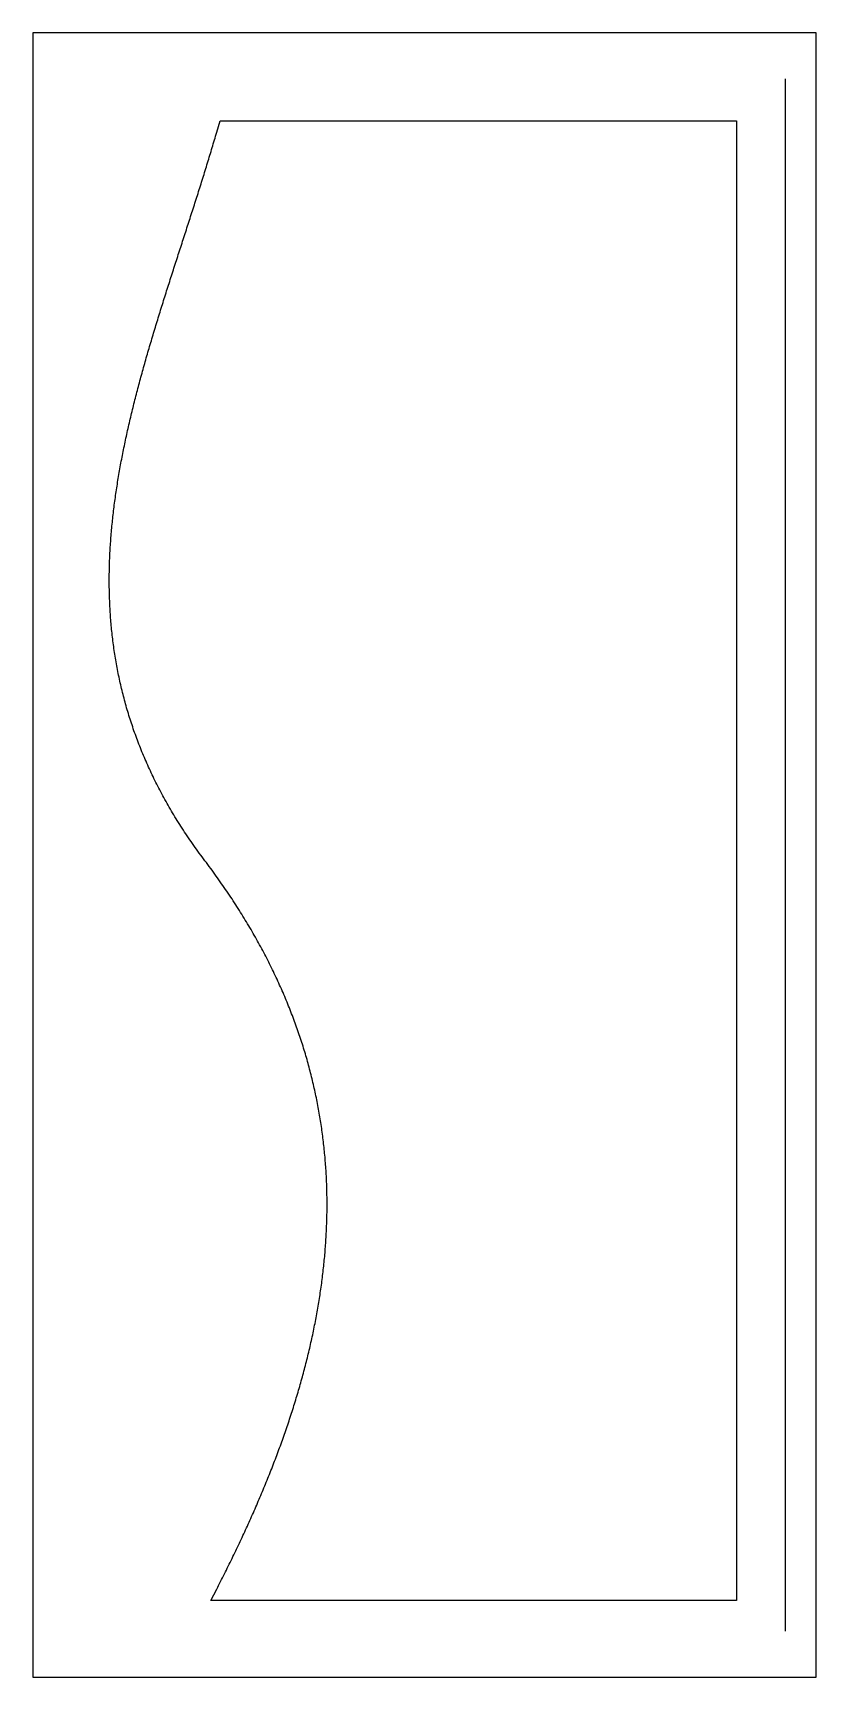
# Model space of a CAD drawing. Header units: millimetres. Extents: x 0 to 205, y 0 to 430.
import ezdxf

# ---------------------------------------------------------------- set-up
doc = ezdxf.new("R2010")
doc.units = ezdxf.units.MM
for name, color, linetype in [('CUT_P05_MAPLE', 3, 'CONTINUOUS'), ('REF_GRAIN', 8, 'CONTINUOUS'), ('REF_STOCK', 8, 'CONTINUOUS')]:
    doc.layers.add(name, color=color, linetype=linetype)

msp = doc.modelspace()

# ---------------------------------------------------------------- linework, layer by layer
at = {"layer": 'CUT_P05_MAPLE'}
msp.add_lwpolyline([(46.563897, 20), (48.11142, 23), (48.368917, 23.5), (48.625563, 24), (48.881354, 24.5), (49.136286, 25), (49.390355, 25.5), (49.643556, 26), (49.895884, 26.5), (50.147336, 27), (50.397907, 27.5), (50.647593, 28), (50.89639, 28.5), (51.144293, 29), (51.391297, 29.5), (51.637399, 30), (51.882594, 30.5), (52.126879, 31), (52.370247, 31.5), (52.612696, 32), (52.85422, 32.5), (53.094816, 33), (53.33448, 33.5), (53.573206, 34), (53.810991, 34.5), (54.047829, 35), (54.283718, 35.5), (54.518652, 36), (54.752628, 36.5), (54.98564, 37), (55.217685, 37.5), (55.448758, 38), (55.678855, 38.5), (55.907971, 39), (56.136103, 39.5), (56.363246, 40), (56.589395, 40.5), (56.814546, 41), (57.038696, 41.5), (57.261838, 42), (57.48397, 42.5), (57.705087, 43), (57.925185, 43.5), (58.144259, 44), (58.362304, 44.5), (58.579317, 45), (58.795294, 45.5), (59.010229, 46), (59.224119, 46.5), (59.436959, 47), (59.648746, 47.5), (59.859473, 48), (60.069138, 48.5), (60.277736, 49), (60.485263, 49.5), (60.691713, 50), (60.897084, 50.5), (61.10137, 51), (61.304568, 51.5), (61.506672, 52), (61.70768, 52.5), (61.907585, 53), (62.106384, 53.5), (62.304073, 54), (62.500648, 54.5), (62.696103, 55), (62.890435, 55.5), (63.083639, 56), (63.275711, 56.5), (63.466647, 57), (63.656442, 57.5), (63.845092, 58), (64.032592, 58.5), (64.218939, 59), (64.404128, 59.5), (64.588155, 60), (64.771014, 60.5), (64.952703, 61), (65.133217, 61.5), (65.312551, 62), (65.490701, 62.5), (65.667662, 63), (65.843431, 63.5), (66.018003, 64), (66.191373, 64.5), (66.363538, 65), (66.534493, 65.5), (66.704233, 66), (66.872755, 66.5), (67.040054, 67), (67.206126, 67.5), (67.370966, 68), (67.53457, 68.5), (67.696933, 69), (67.858052, 69.5), (68.017922, 70), (68.176539, 70.5), (68.333898, 71), (68.489995, 71.5), (68.644826, 72), (68.798386, 72.5), (68.950671, 73), (69.101677, 73.5), (69.251399, 74), (69.399834, 74.5), (69.546976, 75), (69.692821, 75.5), (69.837366, 76), (69.980605, 76.5), (70.122535, 77), (70.263151, 77.5), (70.402448, 78), (70.540423, 78.5), (70.677071, 79), (70.812387, 79.5), (70.946369, 80), (71.07901, 80.5), (71.210307, 81), (71.340255, 81.5), (71.46885, 82), (71.596089, 82.5), (71.721965, 83), (71.846476, 83.5), (71.969616, 84), (72.091382, 84.5), (72.211769, 85), (72.330773, 85.5), (72.448389, 86), (72.564613, 86.5), (72.679441, 87), (72.792869, 87.5), (72.904891, 88), (73.015505, 88.5), (73.124705, 89), (73.232487, 89.5), (73.338846, 90), (73.44378, 90.5), (73.547282, 91), (73.649349, 91.5), (73.749977, 92), (73.849161, 92.5), (73.946896, 93), (74.043179, 93.5), (74.138005, 94), (74.23137, 94.5), (74.32327, 95), (74.4137, 95.5), (74.502655, 96), (74.590132, 96.5), (74.676126, 97), (74.760633, 97.5), (74.843648, 98), (74.925168, 98.5), (75.005187, 99), (75.083702, 99.5), (75.160709, 100), (75.236201, 100.5), (75.310177, 101), (75.382631, 101.5), (75.453558, 102), (75.522955, 102.5), (75.590817, 103), (75.65714, 103.5), (75.72192, 104), (75.785152, 104.5), (75.846831, 105), (75.906954, 105.5), (75.965517, 106), (76.022514, 106.5), (76.077942, 107), (76.131796, 107.5), (76.184072, 108), (76.234765, 108.5), (76.283872, 109), (76.331387, 109.5), (76.377307, 110), (76.421628, 110.5), (76.464344, 111), (76.505451, 111.5), (76.544946, 112), (76.582824, 112.5), (76.619081, 113), (76.653711, 113.5), (76.686712, 114), (76.718078, 114.5), (76.747806, 115), (76.77589, 115.5), (76.802327, 116), (76.827112, 116.5), (76.850241, 117), (76.87171, 117.5), (76.891514, 118), (76.909649, 118.5), (76.92611, 119), (76.940894, 119.5), (76.953995, 120), (76.965411, 120.5), (76.975135, 121), (76.983165, 121.5), (76.989495, 122), (76.994121, 122.5), (76.997039, 123), (76.998245, 123.5), (76.997735, 124), (76.995503, 124.5), (76.991546, 125), (76.985859, 125.5), (76.978438, 126), (76.969278, 126.5), (76.958376, 127), (76.945727, 127.5), (76.931327, 128), (76.915171, 128.5), (76.897255, 129), (76.877574, 129.5), (76.856125, 130), (76.832903, 130.5), (76.807904, 131), (76.781123, 131.5), (76.752555, 132), (76.722198, 132.5), (76.690046, 133), (76.656095, 133.5), (76.62034, 134), (76.582778, 134.5), (76.543404, 135), (76.502213, 135.5), (76.459202, 136), (76.414366, 136.5), (76.367701, 137), (76.319202, 137.5), (76.268864, 138), (76.216685, 138.5), (76.162659, 139), (76.106782, 139.5), (76.04905, 140), (75.989458, 140.5), (75.928002, 141), (75.864678, 141.5), (75.799481, 142), (75.732407, 142.5), (75.663452, 143), (75.592612, 143.5), (75.519881, 144), (75.445256, 144.5), (75.368733, 145), (75.290306, 145.5), (75.209973, 146), (75.127727, 146.5), (75.043566, 147), (74.957485, 147.5), (74.869479, 148), (74.779544, 148.5), (74.687675, 149), (74.593869, 149.5), (74.498122, 150), (74.400428, 150.5), (74.300783, 151), (74.199183, 151.5), (74.095625, 152), (73.990102, 152.5), (73.882612, 153), (73.773149, 153.5), (73.66171, 154), (73.54829, 154.5), (73.432885, 155), (73.315491, 155.5), (73.196102, 156), (73.074715, 156.5), (72.951326, 157), (72.825929, 157.5), (72.698522, 158), (72.569099, 158.5), (72.437656, 159), (72.304189, 159.5), (72.168693, 160), (72.031164, 160.5), (71.891599, 161), (71.749991, 161.5), (71.606338, 162), (71.460635, 162.5), (71.312877, 163), (71.16306, 163.5), (71.011181, 164), (70.857233, 164.5), (70.701214, 165), (70.543118, 165.5), (70.382942, 166), (70.220682, 166.5), (70.056332, 167), (69.889888, 167.5), (69.721347, 168), (69.550703, 168.5), (69.377954, 169), (69.203093, 169.5), (69.026117, 170), (68.847021, 170.5), (68.665802, 171), (68.482455, 171.5), (68.296975, 172), (68.109358, 172.5), (67.9196, 173), (67.727697, 173.5), (67.533644, 174), (67.337437, 174.5), (67.139071, 175), (66.938543, 175.5), (66.735847, 176), (66.53098, 176.5), (66.323937, 177), (66.114714, 177.5), (65.903307, 178), (65.68971, 178.5), (65.473921, 179), (65.255934, 179.5), (65.035746, 180), (64.813351, 180.5), (64.588746, 181), (64.361926, 181.5), (64.132887, 182), (63.901625, 182.5), (63.668134, 183), (63.432412, 183.5), (63.194453, 184), (62.954254, 184.5), (62.71181, 185), (62.467116, 185.5), (62.220168, 186), (61.970962, 186.5), (61.719494, 187), (61.465759, 187.5), (61.209753, 188), (60.951472, 188.5), (60.690911, 189), (60.428066, 189.5), (60.162932, 190), (59.895506, 190.5), (59.625782, 191), (59.353758, 191.5), (59.079427, 192), (58.802787, 192.5), (58.523832, 193), (58.242558, 193.5), (57.958962, 194), (57.673038, 194.5), (57.384782, 195), (57.09419, 195.5), (56.801258, 196), (56.505981, 196.5), (56.208355, 197), (55.908376, 197.5), (55.606039, 198), (55.301341, 198.5), (54.994275, 199), (54.684839, 199.5), (54.373028, 200), (54.058838, 200.5), (53.742264, 201), (53.423302, 201.5), (53.101948, 202), (52.778197, 202.5), (52.452045, 203), (52.123488, 203.5), (51.792521, 204), (51.45914, 204.5), (51.123341, 205), (50.785119, 205.5), (50.44447, 206), (50.10139, 206.5), (49.755874, 207), (49.407918, 207.5), (49.057518, 208), (48.704669, 208.5), (48.349368, 209), (47.991609, 209.5), (47.631388, 210), (47.268701, 210.5), (46.903544, 211), (46.535913, 211.5), (46.165802, 212), (45.793208, 212.5), (45.418127, 213), (45.040554, 213.5), (44.663403, 214), (44.289583, 214.5), (43.919086, 215), (43.5519, 215.5), (43.188016, 216), (42.827422, 216.5), (42.470109, 217), (42.116066, 217.5), (41.765282, 218), (41.417749, 218.5), (41.073454, 219), (40.732388, 219.5), (40.394541, 220), (40.059902, 220.5), (39.728461, 221), (39.400208, 221.5), (39.075132, 222), (38.753222, 222.5), (38.43447, 223), (38.118863, 223.5), (37.806393, 224), (37.497048, 224.5), (37.190818, 225), (36.887693, 225.5), (36.587663, 226), (36.290717, 226.5), (35.996845, 227), (35.706037, 227.5), (35.418282, 228), (35.13357, 228.5), (34.851891, 229), (34.573234, 229.5), (34.297589, 230), (34.024945, 230.5), (33.755293, 231), (33.488622, 231.5), (33.224922, 232), (32.964182, 232.5), (32.706392, 233), (32.451542, 233.5), (32.199621, 234), (31.950619, 234.5), (31.704526, 235), (31.461331, 235.5), (31.221024, 236), (30.983595, 236.5), (30.749034, 237), (30.517329, 237.5), (30.288471, 238), (30.06245, 238.5), (29.839255, 239), (29.618875, 239.5), (29.401301, 240), (29.186523, 240.5), (28.974528, 241), (28.765309, 241.5), (28.558853, 242), (28.355151, 242.5), (28.154193, 243), (27.955968, 243.5), (27.760466, 244), (27.567676, 244.5), (27.377588, 245), (27.190193, 245.5), (27.005478, 246), (26.823435, 246.5), (26.644053, 247), (26.467321, 247.5), (26.29323, 248), (26.121768, 248.5), (25.952926, 249), (25.786693, 249.5), (25.623059, 250), (25.462013, 250.5), (25.303546, 251), (25.147647, 251.5), (24.994305, 252), (24.843511, 252.5), (24.695253, 253), (24.549522, 253.5), (24.406307, 254), (24.265599, 254.5), (24.127385, 255), (23.991658, 255.5), (23.858405, 256), (23.727616, 256.5), (23.599282, 257), (23.473392, 257.5), (23.349936, 258), (23.228903, 258.5), (23.110283, 259), (22.994065, 259.5), (22.88024, 260), (22.768797, 260.5), (22.659726, 261), (22.553016, 261.5), (22.448657, 262), (22.346639, 262.5), (22.246951, 263), (22.149583, 263.5), (22.054525, 264), (21.961766, 264.5), (21.871296, 265), (21.783105, 265.5), (21.697182, 266), (21.613518, 266.5), (21.532101, 267), (21.452922, 267.5), (21.37597, 268), (21.301234, 268.5), (21.228705, 269), (21.158372, 269.5), (21.090225, 270), (21.024253, 270.5), (20.960447, 271), (20.898795, 271.5), (20.839288, 272), (20.781915, 272.5), (20.726665, 273), (20.673529, 273.5), (20.622497, 274), (20.573557, 274.5), (20.5267, 275), (20.481914, 275.5), (20.439191, 276), (20.398519, 276.5), (20.359889, 277), (20.323289, 277.5), (20.28871, 278), (20.256141, 278.5), (20.225572, 279), (20.196993, 279.5), (20.170392, 280), (20.145761, 280.5), (20.123088, 281), (20.102364, 281.5), (20.083577, 282), (20.066718, 282.5), (20.051776, 283), (20.038741, 283.5), (20.027603, 284), (20.018351, 284.5), (20.010975, 285), (20.005465, 285.5), (20.00181, 286), (20, 286.5), (20.000025, 287), (20.001874, 287.5), (20.005536, 288), (20.011003, 288.5), (20.018263, 289), (20.027306, 289.5), (20.038121, 290), (20.050699, 290.5), (20.065029, 291), (20.081101, 291.5), (20.098904, 292), (20.118428, 292.5), (20.139663, 293), (20.162598, 293.5), (20.187223, 294), (20.213528, 294.5), (20.241503, 295), (20.271136, 295.5), (20.302418, 296), (20.335339, 296.5), (20.369888, 297), (20.406054, 297.5), (20.443828, 298), (20.483199, 298.5), (20.524157, 299), (20.566691, 299.5), (20.610792, 300), (20.656448, 300.5), (20.70365, 301), (20.752386, 301.5), (20.802648, 302), (20.854424, 302.5), (20.907705, 303), (20.962479, 303.5), (21.018736, 304), (21.076467, 304.5), (21.135661, 305), (21.196307, 305.5), (21.258395, 306), (21.321916, 306.5), (21.386858, 307), (21.453211, 307.5), (21.520964, 308), (21.590109, 308.5), (21.660634, 309), (21.732528, 309.5), (21.805782, 310), (21.880386, 310.5), (21.956328, 311), (22.033599, 311.5), (22.112188, 312), (22.192086, 312.5), (22.27328, 313), (22.355762, 313.5), (22.439521, 314), (22.524547, 314.5), (22.610829, 315), (22.698357, 315.5), (22.787121, 316), (22.877109, 316.5), (22.968313, 317), (23.060722, 317.5), (23.154325, 318), (23.249112, 318.5), (23.345072, 319), (23.442196, 319.5), (23.540473, 320), (23.639893, 320.5), (23.740445, 321), (23.842119, 321.5), (23.944904, 322), (24.048792, 322.5), (24.15377, 323), (24.259829, 323.5), (24.366958, 324), (24.475148, 324.5), (24.584387, 325), (24.694665, 325.5), (24.805973, 326), (24.918299, 326.5), (25.031634, 327), (25.145967, 327.5), (25.261288, 328), (25.377586, 328.5), (25.494852, 329), (25.613074, 329.5), (25.732243, 330), (25.852347, 330.5), (25.973378, 331), (26.095324, 331.5), (26.218175, 332), (26.341921, 332.5), (26.466552, 333), (26.592057, 333.5), (26.718426, 334), (26.845648, 334.5), (26.973713, 335), (27.102611, 335.5), (27.232332, 336), (27.362865, 336.5), (27.4942, 337), (27.626326, 337.5), (27.759234, 338), (27.892913, 338.5), (28.027352, 339), (28.162541, 339.5), (28.298471, 340), (28.435129, 340.5), (28.572508, 341), (28.710595, 341.5), (28.84938, 342), (28.988855, 342.5), (29.129006, 343), (29.269826, 343.5), (29.411303, 344), (29.553427, 344.5), (29.696187, 345), (29.839574, 345.5), (29.983577, 346), (30.128186, 346.5), (30.273389, 347), (30.419178, 347.5), (30.565542, 348), (30.71247, 348.5), (30.859952, 349), (31.007977, 349.5), (31.156536, 350), (31.305618, 350.5), (31.455213, 351), (31.60531, 351.5), (31.755899, 352), (31.90697, 352.5), (32.058512, 353), (32.210516, 353.5), (32.36297, 354), (32.515864, 354.5), (32.669189, 355), (32.822933, 355.5), (32.977087, 356), (33.13164, 356.5), (33.286582, 357), (33.441902, 357.5), (33.597591, 358), (33.753637, 358.5), (33.91003, 359), (34.066761, 359.5), (34.223819, 360), (34.381193, 360.5), (34.538873, 361), (34.696849, 361.5), (34.855111, 362), (35.013647, 362.5), (35.172449, 363), (35.331505, 363.5), (35.490805, 364), (35.65034, 364.5), (35.810097, 365), (35.970068, 365.5), (36.130242, 366), (36.290608, 366.5), (36.451157, 367), (36.611878, 367.5), (36.77276, 368), (36.933793, 368.5), (37.094967, 369), (37.256272, 369.5), (37.417697, 370), (37.579232, 370.5), (37.740867, 371), (37.902591, 371.5), (38.064394, 372), (38.226266, 372.5), (38.388195, 373), (38.550173, 373.5), (38.712189, 374), (38.874232, 374.5), (39.036291, 375), (39.198358, 375.5), (39.360421, 376), (39.522469, 376.5), (39.684494, 377), (39.846484, 377.5), (40.008429, 378), (40.170318, 378.5), (40.332142, 379), (40.49389, 379.5), (40.655552, 380), (40.817117, 380.5), (40.978575, 381), (41.139916, 381.5), (41.301129, 382), (41.462204, 382.5), (41.623131, 383), (41.7839, 383.5), (41.9445, 384), (42.10492, 384.5), (42.265151, 385), (42.425182, 385.5), (42.585002, 386), (42.744602, 386.5), (42.903972, 387), (43.0631, 387.5), (43.221976, 388), (43.380591, 388.5), (43.538934, 389), (43.696994, 389.5), (43.854761, 390), (44.012225, 390.5), (44.169375, 391), (44.326202, 391.5), (44.482695, 392), (44.638843, 392.5), (44.794636, 393), (44.950064, 393.5), (45.105117, 394), (45.259784, 394.5), (45.414054, 395), (45.567919, 395.5), (45.721366, 396), (45.874387, 396.5), (46.02697, 397), (46.179105, 397.5), (46.330782, 398), (46.481991, 398.5), (46.632721, 399), (46.782962, 399.5), (46.932704, 400), (47.081936, 400.5), (47.230648, 401), (47.378829, 401.5), (47.52647, 402), (47.67356, 402.5), (47.820088, 403), (47.966045, 403.5), (48.11142, 404), (48.981902, 407), (184.182286, 407), (184.182286, 404), (184.182286, 403.5), (184.182286, 403), (184.182286, 402.5), (184.182286, 402), (184.182286, 401.5), (184.182286, 401), (184.182286, 400.5), (184.182286, 400), (184.182286, 399.5), (184.182286, 399), (184.182286, 398.5), (184.182286, 398), (184.182286, 397.5), (184.182286, 397), (184.182286, 396.5), (184.182286, 396), (184.182286, 395.5), (184.182286, 395), (184.182286, 394.5), (184.182286, 394), (184.182286, 393.5), (184.182286, 393), (184.182286, 392.5), (184.182286, 392), (184.182286, 391.5), (184.182286, 391), (184.182286, 390.5), (184.182286, 390), (184.182286, 389.5), (184.182286, 389), (184.182286, 388.5), (184.182286, 388), (184.182286, 387.5), (184.182286, 387), (184.182286, 386.5), (184.182286, 386), (184.182286, 385.5), (184.182286, 385), (184.182286, 384.5), (184.182286, 384), (184.182286, 383.5), (184.182286, 383), (184.182286, 382.5), (184.182286, 382), (184.182286, 381.5), (184.182286, 381), (184.182286, 380.5), (184.182286, 380), (184.182286, 379.5), (184.182286, 379), (184.182286, 378.5), (184.182286, 378), (184.182286, 377.5), (184.182286, 377), (184.182286, 376.5), (184.182286, 376), (184.182286, 375.5), (184.182286, 375), (184.182286, 374.5), (184.182286, 374), (184.182286, 373.5), (184.182286, 373), (184.182286, 372.5), (184.182286, 372), (184.182286, 371.5), (184.182286, 371), (184.182286, 370.5), (184.182286, 370), (184.182286, 369.5), (184.182286, 369), (184.182286, 368.5), (184.182286, 368), (184.182286, 367.5), (184.182286, 367), (184.182286, 366.5), (184.182286, 366), (184.182286, 365.5), (184.182286, 365), (184.182286, 364.5), (184.182286, 364), (184.182286, 363.5), (184.182286, 363), (184.182286, 362.5), (184.182286, 362), (184.182286, 361.5), (184.182286, 361), (184.182286, 360.5), (184.182286, 360), (184.182286, 359.5), (184.182286, 359), (184.182286, 358.5), (184.182286, 358), (184.182286, 357.5), (184.182286, 357), (184.182286, 356.5), (184.182286, 356), (184.182286, 355.5), (184.182286, 355), (184.182286, 354.5), (184.182286, 354), (184.182286, 353.5), (184.182286, 353), (184.182286, 352.5), (184.182286, 352), (184.182286, 351.5), (184.182286, 351), (184.182286, 350.5), (184.182286, 350), (184.182286, 349.5), (184.182286, 349), (184.182286, 348.5), (184.182286, 348), (184.182286, 347.5), (184.182286, 347), (184.182286, 346.5), (184.182286, 346), (184.182286, 345.5), (184.182286, 345), (184.182286, 344.5), (184.182286, 344), (184.182286, 343.5), (184.182286, 343), (184.182286, 342.5), (184.182286, 342), (184.182286, 341.5), (184.182286, 341), (184.182286, 340.5), (184.182286, 340), (184.182286, 339.5), (184.182286, 339), (184.182286, 338.5), (184.182286, 338), (184.182286, 337.5), (184.182286, 337), (184.182286, 336.5), (184.182286, 336), (184.182286, 335.5), (184.182286, 335), (184.182286, 334.5), (184.182286, 334), (184.182286, 333.5), (184.182286, 333), (184.182286, 332.5), (184.182286, 332), (184.182286, 331.5), (184.182286, 331), (184.182286, 330.5), (184.182286, 330), (184.182286, 329.5), (184.182286, 329), (184.182286, 328.5), (184.182286, 328), (184.182286, 327.5), (184.182286, 327), (184.182286, 326.5), (184.182286, 326), (184.182286, 325.5), (184.182286, 325), (184.182286, 324.5), (184.182286, 324), (184.182286, 323.5), (184.182286, 323), (184.182286, 322.5), (184.182286, 322), (184.182286, 321.5), (184.182286, 321), (184.182286, 320.5), (184.182286, 320), (184.182286, 319.5), (184.182286, 319), (184.182286, 318.5), (184.182286, 318), (184.182286, 317.5), (184.182286, 317), (184.182286, 316.5), (184.182286, 316), (184.182286, 315.5), (184.182286, 315), (184.182286, 314.5), (184.182286, 314), (184.182286, 313.5), (184.182286, 313), (184.182286, 312.5), (184.182286, 312), (184.182286, 311.5), (184.182286, 311), (184.182286, 310.5), (184.182286, 310), (184.182286, 309.5), (184.182286, 309), (184.182286, 308.5), (184.182286, 308), (184.182286, 307.5), (184.182286, 307), (184.182286, 306.5), (184.182286, 306), (184.182286, 305.5), (184.182286, 305), (184.182286, 304.5), (184.182286, 304), (184.182286, 303.5), (184.182286, 303), (184.182286, 302.5), (184.182286, 302), (184.182286, 301.5), (184.182286, 301), (184.182286, 300.5), (184.182286, 300), (184.182286, 299.5), (184.182286, 299), (184.182286, 298.5), (184.182286, 298), (184.182286, 297.5), (184.182286, 297), (184.182286, 296.5), (184.182286, 296), (184.182286, 295.5), (184.182286, 295), (184.182286, 294.5), (184.182286, 294), (184.182286, 293.5), (184.182286, 293), (184.182286, 292.5), (184.182286, 292), (184.182286, 291.5), (184.182286, 291), (184.182286, 290.5), (184.182286, 290), (184.182286, 289.5), (184.182286, 289), (184.182286, 288.5), (184.182286, 288), (184.182286, 287.5), (184.182286, 287), (184.182286, 286.5), (184.182286, 286), (184.182286, 285.5), (184.182286, 285), (184.182286, 284.5), (184.182286, 284), (184.182286, 283.5), (184.182286, 283), (184.182286, 282.5), (184.182286, 282), (184.182286, 281.5), (184.182286, 281), (184.182286, 280.5), (184.182286, 280), (184.182286, 279.5), (184.182286, 279), (184.182286, 278.5), (184.182286, 278), (184.182286, 277.5), (184.182286, 277), (184.182286, 276.5), (184.182286, 276), (184.182286, 275.5), (184.182286, 275), (184.182286, 274.5), (184.182286, 274), (184.182286, 273.5), (184.182286, 273), (184.182286, 272.5), (184.182286, 272), (184.182286, 271.5), (184.182286, 271), (184.182286, 270.5), (184.182286, 270), (184.182286, 269.5), (184.182286, 269), (184.182286, 268.5), (184.182286, 268), (184.182286, 267.5), (184.182286, 267), (184.182286, 266.5), (184.182286, 266), (184.182286, 265.5), (184.182286, 265), (184.182286, 264.5), (184.182286, 264), (184.182286, 263.5), (184.182286, 263), (184.182286, 262.5), (184.182286, 262), (184.182286, 261.5), (184.182286, 261), (184.182286, 260.5), (184.182286, 260), (184.182286, 259.5), (184.182286, 259), (184.182286, 258.5), (184.182286, 258), (184.182286, 257.5), (184.182286, 257), (184.182286, 256.5), (184.182286, 256), (184.182286, 255.5), (184.182286, 255), (184.182286, 254.5), (184.182286, 254), (184.182286, 253.5), (184.182286, 253), (184.182286, 252.5), (184.182286, 252), (184.182286, 251.5), (184.182286, 251), (184.182286, 250.5), (184.182286, 250), (184.182286, 249.5), (184.182286, 249), (184.182286, 248.5), (184.182286, 248), (184.182286, 247.5), (184.182286, 247), (184.182286, 246.5), (184.182286, 246), (184.182286, 245.5), (184.182286, 245), (184.182286, 244.5), (184.182286, 244), (184.182286, 243.5), (184.182286, 243), (184.182286, 242.5), (184.182286, 242), (184.182286, 241.5), (184.182286, 241), (184.182286, 240.5), (184.182286, 240), (184.182286, 239.5), (184.182286, 239), (184.182286, 238.5), (184.182286, 238), (184.182286, 237.5), (184.182286, 237), (184.182286, 236.5), (184.182286, 236), (184.182286, 235.5), (184.182286, 235), (184.182286, 234.5), (184.182286, 234), (184.182286, 233.5), (184.182286, 233), (184.182286, 232.5), (184.182286, 232), (184.182286, 231.5), (184.182286, 231), (184.182286, 230.5), (184.182286, 230), (184.182286, 229.5), (184.182286, 229), (184.182286, 228.5), (184.182286, 228), (184.182286, 227.5), (184.182286, 227), (184.182286, 226.5), (184.182286, 226), (184.182286, 225.5), (184.182286, 225), (184.182286, 224.5), (184.182286, 224), (184.182286, 223.5), (184.182286, 223), (184.182286, 222.5), (184.182286, 222), (184.182286, 221.5), (184.182286, 221), (184.182286, 220.5), (184.182286, 220), (184.182286, 219.5), (184.182286, 219), (184.182286, 218.5), (184.182286, 218), (184.182286, 217.5), (184.182286, 217), (184.182286, 216.5), (184.182286, 216), (184.182286, 215.5), (184.182286, 215), (184.182286, 214.5), (184.182286, 214), (184.182286, 213.5), (184.182286, 213), (184.182286, 212.5), (184.182286, 212), (184.182286, 211.5), (184.182286, 211), (184.182286, 210.5), (184.182286, 210), (184.182286, 209.5), (184.182286, 209), (184.182286, 208.5), (184.182286, 208), (184.182286, 207.5), (184.182286, 207), (184.182286, 206.5), (184.182286, 206), (184.182286, 205.5), (184.182286, 205), (184.182286, 204.5), (184.182286, 204), (184.182286, 203.5), (184.182286, 203), (184.182286, 202.5), (184.182286, 202), (184.182286, 201.5), (184.182286, 201), (184.182286, 200.5), (184.182286, 200), (184.182286, 199.5), (184.182286, 199), (184.182286, 198.5), (184.182286, 198), (184.182286, 197.5), (184.182286, 197), (184.182286, 196.5), (184.182286, 196), (184.182286, 195.5), (184.182286, 195), (184.182286, 194.5), (184.182286, 194), (184.182286, 193.5), (184.182286, 193), (184.182286, 192.5), (184.182286, 192), (184.182286, 191.5), (184.182286, 191), (184.182286, 190.5), (184.182286, 190), (184.182286, 189.5), (184.182286, 189), (184.182286, 188.5), (184.182286, 188), (184.182286, 187.5), (184.182286, 187), (184.182286, 186.5), (184.182286, 186), (184.182286, 185.5), (184.182286, 185), (184.182286, 184.5), (184.182286, 184), (184.182286, 183.5), (184.182286, 183), (184.182286, 182.5), (184.182286, 182), (184.182286, 181.5), (184.182286, 181), (184.182286, 180.5), (184.182286, 180), (184.182286, 179.5), (184.182286, 179), (184.182286, 178.5), (184.182286, 178), (184.182286, 177.5), (184.182286, 177), (184.182286, 176.5), (184.182286, 176), (184.182286, 175.5), (184.182286, 175), (184.182286, 174.5), (184.182286, 174), (184.182286, 173.5), (184.182286, 173), (184.182286, 172.5), (184.182286, 172), (184.182286, 171.5), (184.182286, 171), (184.182286, 170.5), (184.182286, 170), (184.182286, 169.5), (184.182286, 169), (184.182286, 168.5), (184.182286, 168), (184.182286, 167.5), (184.182286, 167), (184.182286, 166.5), (184.182286, 166), (184.182286, 165.5), (184.182286, 165), (184.182286, 164.5), (184.182286, 164), (184.182286, 163.5), (184.182286, 163), (184.182286, 162.5), (184.182286, 162), (184.182286, 161.5), (184.182286, 161), (184.182286, 160.5), (184.182286, 160), (184.182286, 159.5), (184.182286, 159), (184.182286, 158.5), (184.182286, 158), (184.182286, 157.5), (184.182286, 157), (184.182286, 156.5), (184.182286, 156), (184.182286, 155.5), (184.182286, 155), (184.182286, 154.5), (184.182286, 154), (184.182286, 153.5), (184.182286, 153), (184.182286, 152.5), (184.182286, 152), (184.182286, 151.5), (184.182286, 151), (184.182286, 150.5), (184.182286, 150), (184.182286, 149.5), (184.182286, 149), (184.182286, 148.5), (184.182286, 148), (184.182286, 147.5), (184.182286, 147), (184.182286, 146.5), (184.182286, 146), (184.182286, 145.5), (184.182286, 145), (184.182286, 144.5), (184.182286, 144), (184.182286, 143.5), (184.182286, 143), (184.182286, 142.5), (184.182286, 142), (184.182286, 141.5), (184.182286, 141), (184.182286, 140.5), (184.182286, 140), (184.182286, 139.5), (184.182286, 139), (184.182286, 138.5), (184.182286, 138), (184.182286, 137.5), (184.182286, 137), (184.182286, 136.5), (184.182286, 136), (184.182286, 135.5), (184.182286, 135), (184.182286, 134.5), (184.182286, 134), (184.182286, 133.5), (184.182286, 133), (184.182286, 132.5), (184.182286, 132), (184.182286, 131.5), (184.182286, 131), (184.182286, 130.5), (184.182286, 130), (184.182286, 129.5), (184.182286, 129), (184.182286, 128.5), (184.182286, 128), (184.182286, 127.5), (184.182286, 127), (184.182286, 126.5), (184.182286, 126), (184.182286, 125.5), (184.182286, 125), (184.182286, 124.5), (184.182286, 124), (184.182286, 123.5), (184.182286, 123), (184.182286, 122.5), (184.182286, 122), (184.182286, 121.5), (184.182286, 121), (184.182286, 120.5), (184.182286, 120), (184.182286, 119.5), (184.182286, 119), (184.182286, 118.5), (184.182286, 118), (184.182286, 117.5), (184.182286, 117), (184.182286, 116.5), (184.182286, 116), (184.182286, 115.5), (184.182286, 115), (184.182286, 114.5), (184.182286, 114), (184.182286, 113.5), (184.182286, 113), (184.182286, 112.5), (184.182286, 112), (184.182286, 111.5), (184.182286, 111), (184.182286, 110.5), (184.182286, 110), (184.182286, 109.5), (184.182286, 109), (184.182286, 108.5), (184.182286, 108), (184.182286, 107.5), (184.182286, 107), (184.182286, 106.5), (184.182286, 106), (184.182286, 105.5), (184.182286, 105), (184.182286, 104.5), (184.182286, 104), (184.182286, 103.5), (184.182286, 103), (184.182286, 102.5), (184.182286, 102), (184.182286, 101.5), (184.182286, 101), (184.182286, 100.5), (184.182286, 100), (184.182286, 99.5), (184.182286, 99), (184.182286, 98.5), (184.182286, 98), (184.182286, 97.5), (184.182286, 97), (184.182286, 96.5), (184.182286, 96), (184.182286, 95.5), (184.182286, 95), (184.182286, 94.5), (184.182286, 94), (184.182286, 93.5), (184.182286, 93), (184.182286, 92.5), (184.182286, 92), (184.182286, 91.5), (184.182286, 91), (184.182286, 90.5), (184.182286, 90), (184.182286, 89.5), (184.182286, 89), (184.182286, 88.5), (184.182286, 88), (184.182286, 87.5), (184.182286, 87), (184.182286, 86.5), (184.182286, 86), (184.182286, 85.5), (184.182286, 85), (184.182286, 84.5), (184.182286, 84), (184.182286, 83.5), (184.182286, 83), (184.182286, 82.5), (184.182286, 82), (184.182286, 81.5), (184.182286, 81), (184.182286, 80.5), (184.182286, 80), (184.182286, 79.5), (184.182286, 79), (184.182286, 78.5), (184.182286, 78), (184.182286, 77.5), (184.182286, 77), (184.182286, 76.5), (184.182286, 76), (184.182286, 75.5), (184.182286, 75), (184.182286, 74.5), (184.182286, 74), (184.182286, 73.5), (184.182286, 73), (184.182286, 72.5), (184.182286, 72), (184.182286, 71.5), (184.182286, 71), (184.182286, 70.5), (184.182286, 70), (184.182286, 69.5), (184.182286, 69), (184.182286, 68.5), (184.182286, 68), (184.182286, 67.5), (184.182286, 67), (184.182286, 66.5), (184.182286, 66), (184.182286, 65.5), (184.182286, 65), (184.182286, 64.5), (184.182286, 64), (184.182286, 63.5), (184.182286, 63), (184.182286, 62.5), (184.182286, 62), (184.182286, 61.5), (184.182286, 61), (184.182286, 60.5), (184.182286, 60), (184.182286, 59.5), (184.182286, 59), (184.182286, 58.5), (184.182286, 58), (184.182286, 57.5), (184.182286, 57), (184.182286, 56.5), (184.182286, 56), (184.182286, 55.5), (184.182286, 55), (184.182286, 54.5), (184.182286, 54), (184.182286, 53.5), (184.182286, 53), (184.182286, 52.5), (184.182286, 52), (184.182286, 51.5), (184.182286, 51), (184.182286, 50.5), (184.182286, 50), (184.182286, 49.5), (184.182286, 49), (184.182286, 48.5), (184.182286, 48), (184.182286, 47.5), (184.182286, 47), (184.182286, 46.5), (184.182286, 46), (184.182286, 45.5), (184.182286, 45), (184.182286, 44.5), (184.182286, 44), (184.182286, 43.5), (184.182286, 43), (184.182286, 42.5), (184.182286, 42), (184.182286, 41.5), (184.182286, 41), (184.182286, 40.5), (184.182286, 40), (184.182286, 39.5), (184.182286, 39), (184.182286, 38.5), (184.182286, 38), (184.182286, 37.5), (184.182286, 37), (184.182286, 36.5), (184.182286, 36), (184.182286, 35.5), (184.182286, 35), (184.182286, 34.5), (184.182286, 34), (184.182286, 33.5), (184.182286, 33), (184.182286, 32.5), (184.182286, 32), (184.182286, 31.5), (184.182286, 31), (184.182286, 30.5), (184.182286, 30), (184.182286, 29.5), (184.182286, 29), (184.182286, 28.5), (184.182286, 28), (184.182286, 27.5), (184.182286, 27), (184.182286, 26.5), (184.182286, 26), (184.182286, 25.5), (184.182286, 25), (184.182286, 24.5), (184.182286, 24), (184.182286, 23.5), (184.182286, 23), (184.182286, 20)], close=True, dxfattribs=at)
at = {"layer": 'REF_GRAIN'}
msp.add_lwpolyline([(197, 12), (197, 418)], dxfattribs=at)
at = {"layer": 'REF_STOCK'}
msp.add_lwpolyline([(0, 0), (205, 0), (205, 430), (0, 430)], close=True, dxfattribs=at)

doc.saveas('drawing.dxf')
